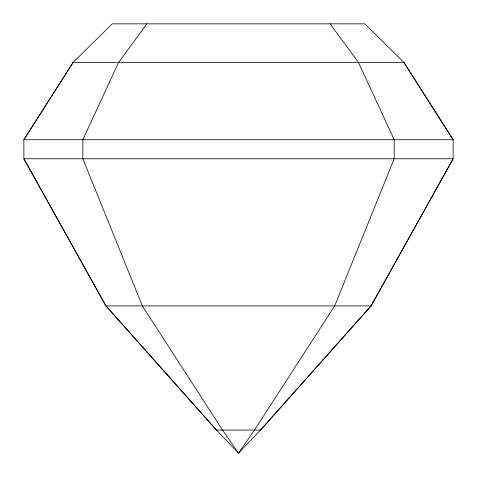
<?xml version="1.0" encoding="UTF-8"?>
<svg xmlns="http://www.w3.org/2000/svg" width="477" height="477" viewBox="0 0 477 477"><rect width="100%" height="100%" fill="white"/><g stroke="black" fill="none" stroke-linecap="round" stroke-linejoin="round"><path stroke-width="0.72" d="M260.525 430.069L216.475 430.069L105.942 305.906L23.898 158.769L23.85 139.719L73.059 62.475L112.256 23.85L364.774 23.85L403.941 62.475L453.15 139.719L453.102 158.769L371.058 305.906L260.525 430.069L238.5 453.15L216.475 430.069L105.912 305.906L23.85 158.769L453.15 158.769L371.088 305.906L260.525 430.069M73.094 62.475L23.874 139.719L453.15 139.719M146.934 23.85L118.534 62.475L82.849 139.719L82.849 158.769L142.361 305.906L222.526 430.069L238.5 453.15L254.479 430.069L334.663 305.906L394.187 158.769L394.187 139.719L358.495 62.475L330.084 23.85M73.059 62.475L403.941 62.475M105.912 305.906L371.088 305.906M403.906 62.475L453.102 139.719"/></g></svg>
